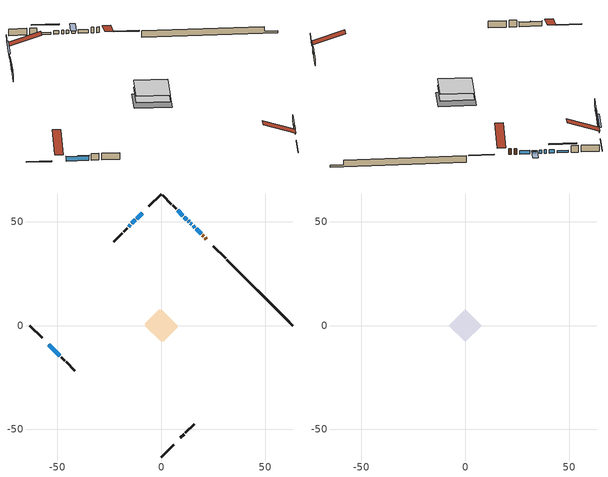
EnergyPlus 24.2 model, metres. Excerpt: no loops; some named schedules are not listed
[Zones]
conditioned space
 floor adiabatic (AdiabaticFloorConstruction): -7.85,0 0,7.85 7.85,0 0,-7.85 z0.92
 floor foundation (Slab1 construction): -7.91,0.93 -0.93,7.91 7.91,-0.93 0.93,-7.91 z-1.46
 wall outside (RimJoist1 construction): 0,-63.28 5.93,-57.35 / -63.28,0 -57.35,-5.93 / 0,63.28 -5.93,57.35 / 30.98,32.3 25.05,38.23 z0.92:1.22
 wall outside (AdiabaticWallConstruction 1): 21.72,41.56 21.1,42.18 / 20.44,42.84 19.82,43.46 z0.92:2.95
 wall outside (AdiabaticWallConstruction): 19.16,44.12 16.83,46.45 / 14.66,48.62 14.05,49.23 / 13.4,49.88 12.98,50.3 / 12.33,50.95 11.11,52.17 / -12.5,50.77 -14.18,49.09 / -14.84,48.44 -15.74,47.54 z0.92:2.14; 16.18,47.1 15.31,47.96 / -9.26,54.02 -11.85,51.43 / 10.46,52.82 7.87,55.41 z0.92:1.63; -54.02,-9.26 -48.77,-14.51 z0.92:2.6
 wall outside (Wall1 construction): 9.26,-54.02 10.99,-52.29 / -48.11,-15.17 -46.39,-16.89 / -16.39,46.88 -18.12,45.16 / 7.21,56.07 5.49,57.79 z0.92:3.36
 wall outside (Wall2 construction): 11.65,-51.63 15.82,-47.46 / -45.73,-17.55 -41.56,-21.72 / -18.78,44.5 -22.95,40.33 / 4.83,58.45 0.66,62.62 z0.92:3.36
 wall foundation (FoundationWall1 construction): 31.64,31.64,-1.46 31.64,31.64,0.92 60.11,3.16,0.92 60.11,3.16,-0.83 63.28,0,-0.83 63.28,0,-1.46
 window (WindowConstruction): 19.16,44.12 16.83,46.44 z0.92:2.14
 window (WindowConstruction 8): 16.18,47.1 15.31,47.96 z0.92:1.63
 window (WindowConstruction 9): -9.26,54.02 -11.85,51.43 z0.92:1.63
 window (WindowConstruction 1): 14.66,48.62 14.05,49.23 z0.92:2.14
 window (WindowConstruction 2): 13.39,49.88 12.98,50.3 z0.92:2.14
 window (WindowConstruction 3): 12.32,50.95 11.11,52.17 z0.92:2.14
 window (WindowConstruction 4): -12.51,50.77 -14.18,49.09 z0.92:2.14
 window (WindowConstruction 5): -14.84,48.44 -15.74,47.54 z0.92:2.14
 window (WindowConstruction 6): -54.02,-9.26 -48.77,-14.51 z0.92:2.6
 window (WindowConstruction 7): 10.46,52.82 7.87,55.41 z0.92:1.63
 door (Door): 21.72,41.56 21.1,42.18 z0.92:2.95
 door (Door 1): 20.44,42.84 19.82,43.46 z0.92:2.95
 ceiling adiabatic (AdiabaticFloorConstruction): 0,-7.85 7.85,0 0,7.85 -7.85,0 z0.92
attic - vented
 floor to conditioned space (Floor1 construction Reversed): -7.86,0 0,7.86 7.86,0 0,-7.86 z3.36
 roof outside (Roof1 construction): 8.6,-54.67,3.36 0.95,-47.02,6.97 -1.06,-49.04,6.97 6.59,-56.69,3.36; -54.67,-8.6,3.36 -47.02,-0.95,6.97 -49.04,1.06,6.97 -56.69,-6.59,3.36; -8.6,54.67,3.36 -0.95,47.02,6.97 1.06,49.04,6.97 -6.59,56.69,3.36; 22.38,40.9,3.36 14.72,33.25,6.97 16.74,31.23,6.97 24.39,38.89,3.36
shading: 15.1,48.18 16.39,46.89 19.84,50.34 18.55,51.63 z1.93; -13.79,49.49 -7.32,55.95 -7.76,56.38 -14.22,49.92 z4.37; -48.66,-14.61 -54.12,-9.16 -54.23,-9.26 -48.77,-14.72 z2.75; 5.93,57.35 12.39,50.89 12.82,51.32 6.36,57.78 z4.37
[Building]
Building 1: Terrain=Suburbs
[Site:Location]
Montreal Mirabel Intl AP_QC: Latitude {deg}=45.68; Longitude {deg}=-74.03; Time Zone {hr}=-5; Elevation {m}=82; Keep Site Location Information=Yes
[Site:GroundTemperature:Shallow]
0.642858, -1.75623, -1.94836, -0.80987, 3.76054, 8.30966, 12.2535, 14.7518, 14.9641, 12.9321, 9.08883, 4.67926
[Site:WaterMainsTemperature]
Calculation Method=Schedule; Temperature Schedule=mains temperature schedule
[Material] Roughness=Rough; Thermal Absorptance=0.9
Name | Thickness {m} | Conductivity {W/m-K} | Density {kg/m3} | Specific Heat {J/kg-K} | Solar Absorptance | Visible Absorptance
asphalt or fiberglass shingles | 0.00635 | 0.162714 | 1121.4 | 1465.45 | 0.4 | 0.4
ceiling loosefill ins | 0.169333 | 0.0480833 | 16.02 | 1046.75 | 0.7 | 0.7
ceiling stud and cavity | 0.1397 | 0.0787857 | 65.682 | 1177.47 | 0.7 | 0.7
concrete 4.0 in. | 0.1016 | 1.803125 | 2242.8 | 837.4 | 0.7 | 0.7
concrete 8.0 in. | 0.2032 | 1.803125 | 2242.8 | 837.4 | 0.7 | 0.7
door material | 0.04445 | 0.053851 | 512.64 | 1214.23 | 0.7 | 0.7
door material 1 | 0.04445 | 0.20624 | 512.64 | 1214.23 | 0.7 | 0.7
exterior vertical ins | 0.0371966 | 0.029427 | 32.04 | 1214.23 | 0.7 | 0.7
floor covering | 0.0127 | 0.0433444 | 54.468 | 1339.84 | 0.6 | 0.6
floor rigid ins; wall rigid ins | 0.512978 | 0.029427 | 32.04 | 1214.23 | 0.7 | 0.7
floor stud and cavity | 0.1397 | 1.75129 | 37.0049 | 1207.88 | 0.7 | 0.7
furniture material conditioned space 1 | 0.1524 | 0.115458 | 640.8 | 1214.23 | 0.6 | 0.6
gypsum board | 0.0127 | 0.160291 | 801 | 837.4 | 0.6 | 0.6
gypsum board 1 | 0.0127 | 0.160291 | 801 | 837.4 | 0.7 | 0.7
osb sheathing 0.5 in. | 0.0127 | 0.115458 | 512.64 | 1214.23 | 0.7 | 0.7
osb sheathing 0.75 in. | 0.01905 | 0.115458 | 512.64 | 1214.23 | 0.7 | 0.7
osb sheathing 2.0 in. | 0.0508 | 0.115458 | 512.64 | 1214.23 | 0.7 | 0.7
rim joist stud and cavity | 0.0508 | 0.433314 | 125.044 | 1163.47 | 0.6 | 0.6
wall stud and cavity | 0.1397 | 0.0988026 | 139.0536 | 1170.24 | 0.7 | 0.7
wall stud and cavity 1 | 0.1397 | 0.0942262 | 139.0536 | 1170.24 | 0.7 | 0.7
wall stud and cavity 2 | 0.0889 | 0.380278 | 52.3479 | 1209.89 | 0.7 | 0.7
wall stud and cavity 3 | 0.0889 | 0.391764 | 83.0341 | 1211.67 | 0.7 | 0.7
wood siding | 0.0254 | 0.102417 | 544.68 | 1172.36 | 0.4 | 0.4
wood siding 1; wood siding 2; wood siding 3 | 0.0254 | 0.102417 | 544.68 | 1172.36 | 0.7 | 0.7
[WindowMaterial:SimpleGlazingSystem]
Name | U-Factor {W/m2-K} | Solar Heat Gain Coefficient
WindowMaterial | 3.33526 | 0.62
WindowMaterial 1 | 2.99685 | 0.53
WindowMaterial 2 | 3.02126 | 0.49
WindowMaterial 3 | 2.95994 | 0.6
WindowMaterial 4 | 2.79244 | 0.64
WindowMaterial 5 | 4.37603 | 0.67
WindowMaterial 6 | 1.60176 | 0.44
WindowMaterial 7 | 4.86832 | 0.64
[Construction]
AdiabaticFloorConstruction: floor stud and cavity, floor rigid ins, osb sheathing 0.75 in., floor covering
AdiabaticWallConstruction: wood siding 2, wall rigid ins, wall stud and cavity 2, gypsum board
AdiabaticWallConstruction 1: wood siding 3, wall rigid ins, wall stud and cavity 2, gypsum board
Door: door material
Door 1: door material 1
Floor1 construction Reversed: gypsum board, ceiling stud and cavity, ceiling loosefill ins
FoundationWall1 construction: concrete 8.0 in., gypsum board 1
furniture construction conditioned space 1: furniture material conditioned space 1
PartitionWallConstruction: gypsum board, wall stud and cavity 3, gypsum board
RimJoist1 construction: wood siding 1, osb sheathing 2.0 in., rim joist stud and cavity
Roof1 construction: asphalt or fiberglass shingles
Slab1 construction: concrete 4.0 in.
Wall1 construction: wood siding, osb sheathing 0.5 in., wall stud and cavity, gypsum board
Wall2 construction: wood siding, osb sheathing 0.5 in., wall stud and cavity 1, gypsum board
WindowConstruction: WindowMaterial
WindowConstruction 1: WindowMaterial 1
WindowConstruction 2: WindowMaterial 2
WindowConstruction 3: WindowMaterial 3
WindowConstruction 4: WindowMaterial 4
WindowConstruction 5: WindowMaterial 5
WindowConstruction 6: WindowMaterial 6
WindowConstruction 7; WindowConstruction 8; WindowConstruction 9: WindowMaterial 7
[Zone] Multiplier=1; Part of Total Floor Area=Yes
Name | Volume {m3}
attic - vented | 72.2561
conditioned space | 611.1
[Space]
Name | Zone | Volume {m3}
attic - vented 1 | attic - vented | 72.2561
conditioned space 1 | conditioned space | 611.1
[ZoneInfiltration:EffectiveLeakageArea]
infil attic - vented 1: Zone or Space=attic - vented 1; Schedule=Always On Discrete; Effective Air Leakage Area {cm2}=5695.85; Stack Coefficient=0.000250806; Wind Coefficient=1.07001e-05
[ZoneMixing]
whole house fan mix: Zone or Space=attic - vented; Schedule=Always On Continuous; Design Flow Rate Calculation Method=Flow/Zone; Design Flow Rate {m3/s}=0; Source Zone or Space=conditioned space
[SurfaceProperty:ExposedFoundationPerimeter]
Slab1: Exposed Perimeter Calculation Method=TotalExposedPerimeter; Total Exposed Perimeter {m}=44.746
[InternalMass] Zone or ZoneList=conditioned space; Space or SpaceList=conditioned space 1
Name | Construction | Surface Area {m2}
furniture mass conditioned space 1 | furniture construction conditioned space 1 | 98.7241
partition wall mass | PartitionWallConstruction | 246.81
[Lights]
interior lighting: Zone or ZoneList or Space or SpaceList=conditioned space 1; Schedule=interior lighting schedule; Design Level Calculation Method=LightingLevel; Lighting Level {W}=343.2; Return Air Fraction=0; Fraction Radiant=0.6; Fraction Visible=0.2; Fraction Replaceable=1
[People]
occupants: Zone or ZoneList or Space or SpaceList=conditioned space 1; Number of People Schedule=occupants schedule; Number of People Calculation Method=People; Number of People=3; Fraction Radiant=0.314171; Sensible Heat Fraction=0.56303; Activity Level Schedule=occupants activity schedule; Carbon Dioxide Generation Rate {m3/s-W}=0; Enable ASHRAE 55 Comfort Warnings=No; Mean Radiant Temperature Calculation Type=EnclosureAveraged
[ElectricEquipment] Zone or ZoneList or Space or SpaceList=conditioned space 1; Design Level Calculation Method=EquipmentLevel
Name | Schedule | Design Level {W} | Fraction Latent | Fraction Radiant | Fraction Lost
clothes dryer | clothes dryer schedule | 140.772 | 0.015 | 0.081 | 0.85
clothes washer | clothes washer schedule | 32.1985 | 0.03 | 0.162 | 0.7
cooking range | cooking range schedule | 215.147 | 0.08 | 0.432 | 0.2
dishwasher | dishwasher schedule | 66.8632 | 0.3 | 0.18 | 0.4
fridge | fridge schedule | 72.9452 | 0 | 0.6 | 0
mech vent bath fan 0 | mech vent bath fan 0 schedule | 50.2 | 0 | 0 | 1
mech vent bath fan 1 | mech vent bath fan 1 schedule | 50.2 | 0 | 0 | 1
mech vent house fan | mech vent house fan schedule | 0 | 0 | 0 | 1
mech vent house fan cfis | mech vent house fan cfis schedule | 0 | 0 | 0 | 0
mech vent range fan 0 | mech vent range fan 0 schedule | 57 | 0 | 0 | 1
misc plug loads | misc plug loads schedule | 494.7 | 0.045 | 0.513 | 0.1
whole house fan | Always On Discrete | 0 | 0 | 0 | 1
[OtherEquipment] Zone or ZoneList or Space or SpaceList=conditioned space 1; Design Level Calculation Method=EquipmentLevel
Name | Fuel Type | Schedule | Design Level {W} | Fraction Latent | Fraction Radiant | Fraction Lost
clothes dryer 1 | Electricity | clothes dryer schedule | 0 | 0.015 | 0.081 | 0.85
cooking range 1 | Electricity | cooking range schedule | 0 | 0.08 | 0.432 | 0.2
general water use latent | None | general water use schedule | 62.594 | 1 | 0 | 0
general water use sensible | None | general water use schedule | -61.6891 | 0 | 0.6 | 0
mech vent house fan latent load | None | Always On Discrete | 0 | 1 | 0 | 0
mech vent house fan sensible load | None | Always On Discrete | 0 | 0 | 0 | 0
water heater energy adjustment1 | Electricity | Always On Discrete | 0.01 | 0 | 0 | 1
[ZoneInfiltration:DesignFlowRate] Zone or ZoneList or Space or SpaceList=conditioned space 1; Schedule=Always On Discrete; Design Flow Rate Calculation Method=Flow/Zone; Design Flow Rate {m3/s}=0
infil flow; natural vent flow; whole house fan flow
[Foundation:Kiva]
Foundation Kiva 1: Initial Indoor Air Temperature {C}=18; Wall Height Above Grade {m}=0.920008; Wall Depth Below Slab {m}=0.2032; Custom Block Material Name 1=exterior vertical ins; Custom Block Depth 1 {m}=2.38; Custom Block X Position 1 {m}=0.2159; Custom Block Z Position 1 {m}=0
[Foundation:Kiva:Settings]
Soil Conductivity {W/m-K}=0.849921; Soil Density {kg/m3}=1842.3; Soil Specific Heat {J/kg-K}=418.7; Ground Solar Absorptivity=0.9; Ground Thermal Absorptivity=0.9; Ground Surface Roughness {m}=0.03; Far-Field Width {m}=40; Deep-Ground Boundary Condition=ZeroFlux; Deep-Ground Depth {m}=40; Minimum Cell Dimension {m}=0.2; Maximum Cell Growth Coefficient=3; Simulation Timestep=Timestep
[Exterior:Lights]
exterior lighting: Schedule=exterior lighting schedule; Design Level {W}=75.6
[Schedule:Constant]
Name | Hourly Value
Always On Continuous; mech vent house fan schedule; mech vent house fan cfis schedule; Always On Discrete | 1
occupants activity schedule | 117.228
fridge schedule | 0
[Schedule:Week:Daily]
interior lighting schedule Week Rule - Jan1-Jan27: interior lighting schedule day, interior lighting schedule day, interior lighting schedule day, interior lighting schedule day, interior lighting schedule day, interior lighting schedule day, interior lighting schedule day, interior lighting schedule default day, interior lighting schedule default day, interior lighting schedule default day, interior lighting schedule default day, interior lighting schedule default day
interior lighting schedule Week Rule - Jan28-Feb3: interior lighting schedule day, interior lighting schedule day, interior lighting schedule day, interior lighting schedule day, interior lighting schedule day 1, interior lighting schedule day 1, interior lighting schedule day 1, interior lighting schedule default day, interior lighting schedule default day, interior lighting schedule default day, interior lighting schedule default day, interior lighting schedule default day
interior lighting schedule Week Rule - Feb4-Feb24: interior lighting schedule day 1, interior lighting schedule day 1, interior lighting schedule day 1, interior lighting schedule day 1, interior lighting schedule day 1, interior lighting schedule day 1, interior lighting schedule day 1, interior lighting schedule default day, interior lighting schedule default day, interior lighting schedule default day, interior lighting schedule default day, interior lighting schedule default day
interior lighting schedule Week Rule - Feb25-Mar3: interior lighting schedule day 1, interior lighting schedule day 1, interior lighting schedule day 1, interior lighting schedule day 1, interior lighting schedule day 2, interior lighting schedule day 2, interior lighting schedule day 2, interior lighting schedule default day, interior lighting schedule default day, interior lighting schedule default day, interior lighting schedule default day, interior lighting schedule default day
interior lighting schedule Week Rule - Mar4-Mar31: interior lighting schedule day 2, interior lighting schedule day 2, interior lighting schedule day 2, interior lighting schedule day 2, interior lighting schedule day 2, interior lighting schedule day 2, interior lighting schedule day 2, interior lighting schedule default day, interior lighting schedule default day, interior lighting schedule default day, interior lighting schedule default day, interior lighting schedule default day
interior lighting schedule Week Rule - Apr1-Apr28: interior lighting schedule day 3, interior lighting schedule day 3, interior lighting schedule day 3, interior lighting schedule day 3, interior lighting schedule day 3, interior lighting schedule day 3, interior lighting schedule day 3, interior lighting schedule default day, interior lighting schedule default day, interior lighting schedule default day, interior lighting schedule default day, interior lighting schedule default day
interior lighting schedule Week Rule - Apr29-May5: interior lighting schedule day 3, interior lighting schedule day 3, interior lighting schedule day 4, interior lighting schedule day 4, interior lighting schedule day 4, interior lighting schedule day 4, interior lighting schedule day 4, interior lighting schedule default day, interior lighting schedule default day, interior lighting schedule default day, interior lighting schedule default day, interior lighting schedule default day
interior lighting schedule Week Rule - May6-May26: interior lighting schedule day 4, interior lighting schedule day 4, interior lighting schedule day 4, interior lighting schedule day 4, interior lighting schedule day 4, interior lighting schedule day 4, interior lighting schedule day 4, interior lighting schedule default day, interior lighting schedule default day, interior lighting schedule default day, interior lighting schedule default day, interior lighting schedule default day
interior lighting schedule Week Rule - May27-Jun2: interior lighting schedule day 4, interior lighting schedule day 4, interior lighting schedule day 4, interior lighting schedule day 4, interior lighting schedule day 4, interior lighting schedule day 5, interior lighting schedule day 5, interior lighting schedule default day, interior lighting schedule default day, interior lighting schedule default day, interior lighting schedule default day, interior lighting schedule default day
interior lighting schedule Week Rule - Jun3-Jun30: interior lighting schedule day 5, interior lighting schedule day 5, interior lighting schedule day 5, interior lighting schedule day 5, interior lighting schedule day 5, interior lighting schedule day 5, interior lighting schedule day 5, interior lighting schedule default day, interior lighting schedule default day, interior lighting schedule default day, interior lighting schedule default day, interior lighting schedule default day
interior lighting schedule Week Rule - Jul1-Jul28: interior lighting schedule day 6, interior lighting schedule day 6, interior lighting schedule day 6, interior lighting schedule day 6, interior lighting schedule day 6, interior lighting schedule day 6, interior lighting schedule day 6, interior lighting schedule default day, interior lighting schedule default day, interior lighting schedule default day, interior lighting schedule default day, interior lighting schedule default day
interior lighting schedule Week Rule - Jul29-Aug4: interior lighting schedule day 6, interior lighting schedule day 6, interior lighting schedule day 6, interior lighting schedule day 7, interior lighting schedule day 7, interior lighting schedule day 7, interior lighting schedule day 7, interior lighting schedule default day, interior lighting schedule default day, interior lighting schedule default day, interior lighting schedule default day, interior lighting schedule default day
interior lighting schedule Week Rule - Aug5-Aug25: interior lighting schedule day 7, interior lighting schedule day 7, interior lighting schedule day 7, interior lighting schedule day 7, interior lighting schedule day 7, interior lighting schedule day 7, interior lighting schedule day 7, interior lighting schedule default day, interior lighting schedule default day, interior lighting schedule default day, interior lighting schedule default day, interior lighting schedule default day
interior lighting schedule Week Rule - Aug26-Sep1: interior lighting schedule day 7, interior lighting schedule day 7, interior lighting schedule day 7, interior lighting schedule day 7, interior lighting schedule day 7, interior lighting schedule day 7, interior lighting schedule day 8, interior lighting schedule default day, interior lighting schedule default day, interior lighting schedule default day, interior lighting schedule default day, interior lighting schedule default day
interior lighting schedule Week Rule - Sep2-Sep29: interior lighting schedule day 8, interior lighting schedule day 8, interior lighting schedule day 8, interior lighting schedule day 8, interior lighting schedule day 8, interior lighting schedule day 8, interior lighting schedule day 8, interior lighting schedule default day, interior lighting schedule default day, interior lighting schedule default day, interior lighting schedule default day, interior lighting schedule default day
interior lighting schedule Week Rule - Sep30-Oct6: interior lighting schedule day 8, interior lighting schedule day 9, interior lighting schedule day 9, interior lighting schedule day 9, interior lighting schedule day 9, interior lighting schedule day 9, interior lighting schedule day 9, interior lighting schedule default day, interior lighting schedule default day, interior lighting schedule default day, interior lighting schedule default day, interior lighting schedule default day
interior lighting schedule Week Rule - Oct7-Oct27: interior lighting schedule day 9, interior lighting schedule day 9, interior lighting schedule day 9, interior lighting schedule day 9, interior lighting schedule day 9, interior lighting schedule day 9, interior lighting schedule day 9, interior lighting schedule default day, interior lighting schedule default day, interior lighting schedule default day, interior lighting schedule default day, interior lighting schedule default day
interior lighting schedule Week Rule - Oct28-Nov3: interior lighting schedule day 9, interior lighting schedule day 9, interior lighting schedule day 9, interior lighting schedule day 9, interior lighting schedule day 10, interior lighting schedule day 10, interior lighting schedule day 10, interior lighting schedule default day, interior lighting schedule default day, interior lighting schedule default day, interior lighting schedule default day, interior lighting schedule default day
interior lighting schedule Week Rule - Nov4-Nov24: interior lighting schedule day 10, interior lighting schedule day 10, interior lighting schedule day 10, interior lighting schedule day 10, interior lighting schedule day 10, interior lighting schedule day 10, interior lighting schedule day 10, interior lighting schedule default day, interior lighting schedule default day, interior lighting schedule default day, interior lighting schedule default day, interior lighting schedule default day
interior lighting schedule Week Rule - Nov25-Dec1: interior lighting schedule day 10, interior lighting schedule day 10, interior lighting schedule day 10, interior lighting schedule day 10, interior lighting schedule day 10, interior lighting schedule day 10, interior lighting schedule day 11, interior lighting schedule default day, interior lighting schedule default day, interior lighting schedule default day, interior lighting schedule default day, interior lighting schedule default day
interior lighting schedule Week Rule - Dec2-Dec31: interior lighting schedule day 11, interior lighting schedule day 11, interior lighting schedule day 11, interior lighting schedule day 11, interior lighting schedule day 11, interior lighting schedule day 11, interior lighting schedule day 11, interior lighting schedule default day, interior lighting schedule default day, interior lighting schedule default day, interior lighting schedule default day, interior lighting schedule default day
occupants schedule Week Rule - Jan1-Dec31: occupants schedule day, occupants schedule day, occupants schedule day, occupants schedule day, occupants schedule day, occupants schedule day, occupants schedule day, occupants schedule default day, occupants schedule default day, occupants schedule default day, occupants schedule default day, occupants schedule default day
clothes dryer schedule Week Rule - Jan1-Dec31: clothes dryer schedule day, clothes dryer schedule day, clothes dryer schedule day, clothes dryer schedule day, clothes dryer schedule day, clothes dryer schedule day, clothes dryer schedule day, clothes dryer schedule default day, clothes dryer schedule default day, clothes dryer schedule default day, clothes dryer schedule default day, clothes dryer schedule default day
clothes washer schedule Week Rule - Jan1-Dec31: clothes washer schedule day, clothes washer schedule day, clothes washer schedule day, clothes washer schedule day, clothes washer schedule day, clothes washer schedule day, clothes washer schedule day, clothes washer schedule default day, clothes washer schedule default day, clothes washer schedule default day, clothes washer schedule default day, clothes washer schedule default day
cooking range schedule Week Rule - Jan1-Dec31: cooking range schedule day, cooking range schedule day, cooking range schedule day, cooking range schedule day, cooking range schedule day, cooking range schedule day, cooking range schedule day, cooking range schedule default day, cooking range schedule default day, cooking range schedule default day, cooking range schedule default day, cooking range schedule default day
dishwasher schedule Week Rule - Jan1-Dec31: dishwasher schedule day, dishwasher schedule day, dishwasher schedule day, dishwasher schedule day, dishwasher schedule day, dishwasher schedule day, dishwasher schedule day, dishwasher schedule default day, dishwasher schedule default day, dishwasher schedule default day, dishwasher schedule default day, dishwasher schedule default day
mech vent bath fan 0 schedule Week Rule - Jan1-Dec31: mech vent bath fan 0 schedule day, mech vent bath fan 0 schedule day, mech vent bath fan 0 schedule day, mech vent bath fan 0 schedule day, mech vent bath fan 0 schedule day, mech vent bath fan 0 schedule day, mech vent bath fan 0 schedule day, mech vent bath fan 0 schedule default day, mech vent bath fan 0 schedule default day, mech vent bath fan 0 schedule default day, mech vent bath fan 0 schedule default day, mech vent bath fan 0 schedule default day
mech vent bath fan 1 schedule Week Rule - Jan1-Dec31: mech vent bath fan 1 schedule day, mech vent bath fan 1 schedule day, mech vent bath fan 1 schedule day, mech vent bath fan 1 schedule day, mech vent bath fan 1 schedule day, mech vent bath fan 1 schedule day, mech vent bath fan 1 schedule day, mech vent bath fan 1 schedule default day, mech vent bath fan 1 schedule default day, mech vent bath fan 1 schedule default day, mech vent bath fan 1 schedule default day, mech vent bath fan 1 schedule default day
mech vent range fan 0 schedule Week Rule - Jan1-Dec31: mech vent range fan 0 schedule day, mech vent range fan 0 schedule day, mech vent range fan 0 schedule day, mech vent range fan 0 schedule day, mech vent range fan 0 schedule day, mech vent range fan 0 schedule day, mech vent range fan 0 schedule day, mech vent range fan 0 schedule default day, mech vent range fan 0 schedule default day, mech vent range fan 0 schedule default day, mech vent range fan 0 schedule default day, mech vent range fan 0 schedule default day
misc plug loads schedule Week Rule - Jan1-Dec31: misc plug loads schedule day, misc plug loads schedule day, misc plug loads schedule day, misc plug loads schedule day, misc plug loads schedule day, misc plug loads schedule day, misc plug loads schedule day, misc plug loads schedule default day, misc plug loads schedule default day, misc plug loads schedule default day, misc plug loads schedule default day, misc plug loads schedule default day
general water use schedule Week Rule - Jan1-Dec31: general water use schedule day, general water use schedule day, general water use schedule day, general water use schedule day, general water use schedule day, general water use schedule day, general water use schedule day, general water use schedule default day, general water use schedule default day, general water use schedule default day, general water use schedule default day, general water use schedule default day
exterior lighting schedule Week Rule - Jan1-Jan27: exterior lighting schedule day, exterior lighting schedule day, exterior lighting schedule day, exterior lighting schedule day, exterior lighting schedule day, exterior lighting schedule day, exterior lighting schedule day, exterior lighting schedule default day, exterior lighting schedule default day, exterior lighting schedule default day, exterior lighting schedule default day, exterior lighting schedule default day
exterior lighting schedule Week Rule - Jan28-Feb3: exterior lighting schedule day, exterior lighting schedule day, exterior lighting schedule day, exterior lighting schedule day, exterior lighting schedule day 1, exterior lighting schedule day 1, exterior lighting schedule day 1, exterior lighting schedule default day, exterior lighting schedule default day, exterior lighting schedule default day, exterior lighting schedule default day, exterior lighting schedule default day
exterior lighting schedule Week Rule - Feb4-Feb24: exterior lighting schedule day 1, exterior lighting schedule day 1, exterior lighting schedule day 1, exterior lighting schedule day 1, exterior lighting schedule day 1, exterior lighting schedule day 1, exterior lighting schedule day 1, exterior lighting schedule default day, exterior lighting schedule default day, exterior lighting schedule default day, exterior lighting schedule default day, exterior lighting schedule default day
exterior lighting schedule Week Rule - Feb25-Mar3: exterior lighting schedule day 1, exterior lighting schedule day 1, exterior lighting schedule day 1, exterior lighting schedule day 1, exterior lighting schedule day 2, exterior lighting schedule day 2, exterior lighting schedule day 2, exterior lighting schedule default day, exterior lighting schedule default day, exterior lighting schedule default day, exterior lighting schedule default day, exterior lighting schedule default day
exterior lighting schedule Week Rule - Mar4-Mar31: exterior lighting schedule day 2, exterior lighting schedule day 2, exterior lighting schedule day 2, exterior lighting schedule day 2, exterior lighting schedule day 2, exterior lighting schedule day 2, exterior lighting schedule day 2, exterior lighting schedule default day, exterior lighting schedule default day, exterior lighting schedule default day, exterior lighting schedule default day, exterior lighting schedule default day
exterior lighting schedule Week Rule - Apr1-Apr28: exterior lighting schedule day 3, exterior lighting schedule day 3, exterior lighting schedule day 3, exterior lighting schedule day 3, exterior lighting schedule day 3, exterior lighting schedule day 3, exterior lighting schedule day 3, exterior lighting schedule default day, exterior lighting schedule default day, exterior lighting schedule default day, exterior lighting schedule default day, exterior lighting schedule default day
exterior lighting schedule Week Rule - Apr29-May5: exterior lighting schedule day 3, exterior lighting schedule day 3, exterior lighting schedule day 4, exterior lighting schedule day 4, exterior lighting schedule day 4, exterior lighting schedule day 4, exterior lighting schedule day 4, exterior lighting schedule default day, exterior lighting schedule default day, exterior lighting schedule default day, exterior lighting schedule default day, exterior lighting schedule default day
exterior lighting schedule Week Rule - May6-May26: exterior lighting schedule day 4, exterior lighting schedule day 4, exterior lighting schedule day 4, exterior lighting schedule day 4, exterior lighting schedule day 4, exterior lighting schedule day 4, exterior lighting schedule day 4, exterior lighting schedule default day, exterior lighting schedule default day, exterior lighting schedule default day, exterior lighting schedule default day, exterior lighting schedule default day
exterior lighting schedule Week Rule - May27-Jun2: exterior lighting schedule day 4, exterior lighting schedule day 4, exterior lighting schedule day 4, exterior lighting schedule day 4, exterior lighting schedule day 4, exterior lighting schedule day 5, exterior lighting schedule day 5, exterior lighting schedule default day, exterior lighting schedule default day, exterior lighting schedule default day, exterior lighting schedule default day, exterior lighting schedule default day
exterior lighting schedule Week Rule - Jun3-Jun30: exterior lighting schedule day 5, exterior lighting schedule day 5, exterior lighting schedule day 5, exterior lighting schedule day 5, exterior lighting schedule day 5, exterior lighting schedule day 5, exterior lighting schedule day 5, exterior lighting schedule default day, exterior lighting schedule default day, exterior lighting schedule default day, exterior lighting schedule default day, exterior lighting schedule default day
exterior lighting schedule Week Rule - Jul1-Jul28: exterior lighting schedule day 6, exterior lighting schedule day 6, exterior lighting schedule day 6, exterior lighting schedule day 6, exterior lighting schedule day 6, exterior lighting schedule day 6, exterior lighting schedule day 6, exterior lighting schedule default day, exterior lighting schedule default day, exterior lighting schedule default day, exterior lighting schedule default day, exterior lighting schedule default day
exterior lighting schedule Week Rule - Jul29-Aug4: exterior lighting schedule day 6, exterior lighting schedule day 6, exterior lighting schedule day 6, exterior lighting schedule day 7, exterior lighting schedule day 7, exterior lighting schedule day 7, exterior lighting schedule day 7, exterior lighting schedule default day, exterior lighting schedule default day, exterior lighting schedule default day, exterior lighting schedule default day, exterior lighting schedule default day
exterior lighting schedule Week Rule - Aug5-Aug25: exterior lighting schedule day 7, exterior lighting schedule day 7, exterior lighting schedule day 7, exterior lighting schedule day 7, exterior lighting schedule day 7, exterior lighting schedule day 7, exterior lighting schedule day 7, exterior lighting schedule default day, exterior lighting schedule default day, exterior lighting schedule default day, exterior lighting schedule default day, exterior lighting schedule default day
exterior lighting schedule Week Rule - Aug26-Sep1: exterior lighting schedule day 7, exterior lighting schedule day 7, exterior lighting schedule day 7, exterior lighting schedule day 7, exterior lighting schedule day 7, exterior lighting schedule day 7, exterior lighting schedule day 8, exterior lighting schedule default day, exterior lighting schedule default day, exterior lighting schedule default day, exterior lighting schedule default day, exterior lighting schedule default day
exterior lighting schedule Week Rule - Sep2-Sep29: exterior lighting schedule day 8, exterior lighting schedule day 8, exterior lighting schedule day 8, exterior lighting schedule day 8, exterior lighting schedule day 8, exterior lighting schedule day 8, exterior lighting schedule day 8, exterior lighting schedule default day, exterior lighting schedule default day, exterior lighting schedule default day, exterior lighting schedule default day, exterior lighting schedule default day
exterior lighting schedule Week Rule - Sep30-Oct6: exterior lighting schedule day 8, exterior lighting schedule day 9, exterior lighting schedule day 9, exterior lighting schedule day 9, exterior lighting schedule day 9, exterior lighting schedule day 9, exterior lighting schedule day 9, exterior lighting schedule default day, exterior lighting schedule default day, exterior lighting schedule default day, exterior lighting schedule default day, exterior lighting schedule default day
exterior lighting schedule Week Rule - Oct7-Oct27: exterior lighting schedule day 9, exterior lighting schedule day 9, exterior lighting schedule day 9, exterior lighting schedule day 9, exterior lighting schedule day 9, exterior lighting schedule day 9, exterior lighting schedule day 9, exterior lighting schedule default day, exterior lighting schedule default day, exterior lighting schedule default day, exterior lighting schedule default day, exterior lighting schedule default day
exterior lighting schedule Week Rule - Oct28-Nov3: exterior lighting schedule day 9, exterior lighting schedule day 9, exterior lighting schedule day 9, exterior lighting schedule day 9, exterior lighting schedule day 10, exterior lighting schedule day 10, exterior lighting schedule day 10, exterior lighting schedule default day, exterior lighting schedule default day, exterior lighting schedule default day, exterior lighting schedule default day, exterior lighting schedule default day
exterior lighting schedule Week Rule - Nov4-Nov24: exterior lighting schedule day 10, exterior lighting schedule day 10, exterior lighting schedule day 10, exterior lighting schedule day 10, exterior lighting schedule day 10, exterior lighting schedule day 10, exterior lighting schedule day 10, exterior lighting schedule default day, exterior lighting schedule default day, exterior lighting schedule default day, exterior lighting schedule default day, exterior lighting schedule default day
exterior lighting schedule Week Rule - Nov25-Dec1: exterior lighting schedule day 10, exterior lighting schedule day 10, exterior lighting schedule day 10, exterior lighting schedule day 10, exterior lighting schedule day 10, exterior lighting schedule day 10, exterior lighting schedule day 11, exterior lighting schedule default day, exterior lighting schedule default day, exterior lighting schedule default day, exterior lighting schedule default day, exterior lighting schedule default day
exterior lighting schedule Week Rule - Dec2-Dec31: exterior lighting schedule day 11, exterior lighting schedule day 11, exterior lighting schedule day 11, exterior lighting schedule day 11, exterior lighting schedule day 11, exterior lighting schedule day 11, exterior lighting schedule day 11, exterior lighting schedule default day, exterior lighting schedule default day, exterior lighting schedule default day, exterior lighting schedule default day, exterior lighting schedule default day
[Schedule:Year]
interior lighting schedule: interior lighting schedule Week Rule - Jan1-Jan27, 1, 1, 1, 27, interior lighting schedule Week Rule - Jan28-Feb3, 1, 28, 2, 3, interior lighting schedule Week Rule - Feb4-Feb24, 2, 4, 2, 24, interior lighting schedule Week Rule - Feb25-Mar3, 2, 25, 3, 3, interior lighting schedule Week Rule - Mar4-Mar31, 3, 4, 3, 31, interior lighting schedule Week Rule - Apr1-Apr28, 4, 1, 4, 28, interior lighting schedule Week Rule - Apr29-May5, 4, 29, 5, 5, interior lighting schedule Week Rule - May6-May26, 5, 6, 5, 26, interior lighting schedule Week Rule - May27-Jun2, 5, 27, 6, 2, interior lighting schedule Week Rule - Jun3-Jun30, 6, 3, 6, 30, interior lighting schedule Week Rule - Jul1-Jul28, 7, 1, 7, 28, interior lighting schedule Week Rule - Jul29-Aug4, 7, 29, 8, 4, interior lighting schedule Week Rule - Aug5-Aug25, 8, 5, 8, 25, interior lighting schedule Week Rule - Aug26-Sep1, 8, 26, 9, 1, interior lighting schedule Week Rule - Sep2-Sep29, 9, 2, 9, 29, interior lighting schedule Week Rule - Sep30-Oct6, 9, 30, 10, 6, interior lighting schedule Week Rule - Oct7-Oct27, 10, 7, 10, 27, interior lighting schedule Week Rule - Oct28-Nov3, 10, 28, 11, 3, interior lighting schedule Week Rule - Nov4-Nov24, 11, 4, 11, 24, interior lighting schedule Week Rule - Nov25-Dec1, 11, 25, 12, 1, interior lighting schedule Week Rule - Dec2-Dec31, 12, 2, 12, 31
occupants schedule: occupants schedule Week Rule - Jan1-Dec31, 1, 1, 12, 31
clothes dryer schedule: clothes dryer schedule Week Rule - Jan1-Dec31, 1, 1, 12, 31
clothes washer schedule: clothes washer schedule Week Rule - Jan1-Dec31, 1, 1, 12, 31
cooking range schedule: cooking range schedule Week Rule - Jan1-Dec31, 1, 1, 12, 31
dishwasher schedule: dishwasher schedule Week Rule - Jan1-Dec31, 1, 1, 12, 31
mech vent bath fan 0 schedule: mech vent bath fan 0 schedule Week Rule - Jan1-Dec31, 1, 1, 12, 31
mech vent bath fan 1 schedule: mech vent bath fan 1 schedule Week Rule - Jan1-Dec31, 1, 1, 12, 31
mech vent range fan 0 schedule: mech vent range fan 0 schedule Week Rule - Jan1-Dec31, 1, 1, 12, 31
misc plug loads schedule: misc plug loads schedule Week Rule - Jan1-Dec31, 1, 1, 12, 31
general water use schedule: general water use schedule Week Rule - Jan1-Dec31, 1, 1, 12, 31
exterior lighting schedule: exterior lighting schedule Week Rule - Jan1-Jan27, 1, 1, 1, 27, exterior lighting schedule Week Rule - Jan28-Feb3, 1, 28, 2, 3, exterior lighting schedule Week Rule - Feb4-Feb24, 2, 4, 2, 24, exterior lighting schedule Week Rule - Feb25-Mar3, 2, 25, 3, 3, exterior lighting schedule Week Rule - Mar4-Mar31, 3, 4, 3, 31, exterior lighting schedule Week Rule - Apr1-Apr28, 4, 1, 4, 28, exterior lighting schedule Week Rule - Apr29-May5, 4, 29, 5, 5, exterior lighting schedule Week Rule - May6-May26, 5, 6, 5, 26, exterior lighting schedule Week Rule - May27-Jun2, 5, 27, 6, 2, exterior lighting schedule Week Rule - Jun3-Jun30, 6, 3, 6, 30, exterior lighting schedule Week Rule - Jul1-Jul28, 7, 1, 7, 28, exterior lighting schedule Week Rule - Jul29-Aug4, 7, 29, 8, 4, exterior lighting schedule Week Rule - Aug5-Aug25, 8, 5, 8, 25, exterior lighting schedule Week Rule - Aug26-Sep1, 8, 26, 9, 1, exterior lighting schedule Week Rule - Sep2-Sep29, 9, 2, 9, 29, exterior lighting schedule Week Rule - Sep30-Oct6, 9, 30, 10, 6, exterior lighting schedule Week Rule - Oct7-Oct27, 10, 7, 10, 27, exterior lighting schedule Week Rule - Oct28-Nov3, 10, 28, 11, 3, exterior lighting schedule Week Rule - Nov4-Nov24, 11, 4, 11, 24, exterior lighting schedule Week Rule - Nov25-Dec1, 11, 25, 12, 1, exterior lighting schedule Week Rule - Dec2-Dec31, 12, 2, 12, 31
[Schedule:Compact]
mains temperature schedule: Through: 01/01, For: AllDays, Until: 24:00, 5.61444, Through: 01/02, For: AllDays, Until: 24:00, 5.535, Through: 01/03, For: AllDays, Until: 24:00, 5.45667, Through: 01/04, For: AllDays, Until: 24:00, 5.37944, Through: 01/05, For: AllDays, Until: 24:00, 5.30333, Through: 01/06, For: AllDays, Until: 24:00, 5.22889, Through: 01/07, For: AllDays, Until: 24:00, 5.15611, Through: 01/08, For: AllDays, Until: 24:00, 5.08389, Through: 01/09, For: AllDays, Until: 24:00, 5.01333, Through: 01/10, For: AllDays, Until: 24:00, 4.94444, Through: 01/11, For: AllDays, Until: 24:00, 4.87667, Through: 01/12, For: AllDays, Until: 24:00, 4.81056, Through: 01/13, For: AllDays, Until: 24:00, 4.74556, Through: 01/14, For: AllDays, Until: 24:00, 4.68222, Through: 01/15, For: AllDays, Until: 24:00, 4.62056, Through: 01/16, For: AllDays, Until: 24:00, 4.56, Through: 01/17, For: AllDays, Until: 24:00, 4.50111, Through: 01/18, For: AllDays, Until: 24:00, 4.44389, Through: 01/19, For: AllDays, Until: 24:00, 4.38778, Through: 01/20, For: AllDays, Until: 24:00, 4.33389, Through: 01/21, For: AllDays, Until: 24:00, 4.28111, Through: 01/22, For: AllDays, Until: 24:00, 4.23, Through: 01/23, For: AllDays, Until: 24:00, 4.18056, Through: 01/24, For: AllDays, Until: 24:00, 4.13278, Through: 01/25, For: AllDays, Until: 24:00, 4.08667, Through: 01/26, For: AllDays, Until: 24:00, 4.04222, Through: 01/27, For: AllDays, Until: 24:00, 3.99944, Through: 01/28, For: AllDays, Until: 24:00, 3.95833, Through: 01/29, For: AllDays, Until: 24:00, 3.91889, Through: 01/30, For: AllDays, Until: 24:00, 3.88111, Through: 01/31, For: AllDays, Until: 24:00, 3.845, Through: 02/01, For: AllDays, Until: 24:00, 3.81056, Through: 02/02, For: AllDays, Until: 24:00, 3.77778, Through: 02/03, For: AllDays, Until: 24:00, 3.74722, Through: 02/04, For: AllDays, Until: 24:00, 3.71833, Through: 02/05, For: AllDays, Until: 24:00, 3.69056, Through: 02/06, For: AllDays, Until: 24:00, 3.66556, Through: 02/07, For: AllDays, Until: 24:00, 3.64167, Through: 02/08, For: AllDays, Until: 24:00, 3.61944, Through: 02/09, For: AllDays, Until: 24:00, 3.59944, Through: 02/10, For: AllDays, Until: 24:00, 3.58111, Through: 02/11, For: AllDays, Until: 24:00, 3.56444, Through: 02/12, For: AllDays, Until: 24:00, 3.55, Through: 02/13, For: AllDays, Until: 24:00, 3.53667, Through: 02/14, For: AllDays, Until: 24:00, 3.52556, Through: 02/15, For: AllDays, Until: 24:00, 3.51667, Through: 02/16, For: AllDays, Until: 24:00, 3.50889, Through: 02/17, For: AllDays, Until: 24:00, 3.50333, Through: 02/18, For: AllDays, Until: 24:00, 3.49944, Through: 02/19, For: AllDays, Until: 24:00, 3.49778, Through: 02/20, For: AllDays, Until: 24:00, 3.49778, Through: 02/21, For: AllDays, Until: 24:00, 3.49944, Through: 02/22, For: AllDays, Until: 24:00, 3.50278, Through: 02/23, For: AllDays, Until: 24:00, 3.50833, Through: 02/24, For: AllDays, Until: 24:00, 3.515, Through: 02/25, For: AllDays, Until: 24:00, 3.52444, Through: 02/26, For: AllDays, Until: 24:00, 3.535, Through: 02/27, For: AllDays, Until: 24:00, 3.54778, Through: 02/28, For: AllDays, Until: 24:00, 3.56222, Through: 03/01, For: AllDays, Until: 24:00, 3.57833, Through: 03/02, For: AllDays, Until: 24:00, 3.59667, Through: 03/03, For: AllDays, Until: 24:00, 3.61667, Through: 03/04, For: AllDays, Until: 24:00, 3.63833, Through: 03/05, For: AllDays, Until: 24:00, 3.66167, Through: 03/06, For: AllDays, Until: 24:00, 3.68667, Through: 03/07, For: AllDays, Until: 24:00, 3.71389, Through: 03/08, For: AllDays, Until: 24:00, 3.74278, Through: 03/09, For: AllDays, Until: 24:00, 3.77333, Through: 03/10, For: AllDays, Until: 24:00, 3.80556, Through: 03/11, For: AllDays, Until: 24:00, 3.83944, Through: 03/12, For: AllDays, Until: 24:00, 3.87556, Through: 03/13, For: AllDays, Until: 24:00, 3.91278, Through: 03/14, For: AllDays, Until: 24:00, 3.95222, Through: 03/15, For: AllDays, Until: 24:00, 3.99278, Through: 03/16, For: AllDays, Until: 24:00, 4.03556, Through: 03/17, For: AllDays, Until: 24:00, 4.08, Through: 03/18, For: AllDays, Until: 24:00, 4.12556, Through: 03/19, For: AllDays, Until: 24:00, 4.17333, Through: 03/20, For: AllDays, Until: 24:00, 4.22278, Through: 03/21, For: AllDays, Until: 24:00, 4.27333, Through: 03/22, For: AllDays, Until: 24:00, 4.32556, Through: 03/23, For: AllDays, Until: 24:00, 4.38, Through: 03/24, For: AllDays, Until: 24:00, 4.43556, Through: 03/25, For: AllDays, Until: 24:00, 4.49222, Through: 03/26, For: AllDays, Until: 24:00, 4.55111, Through: 03/27, For: AllDays, Until: 24:00, 4.61111, Through: 03/28, For: AllDays, Until: 24:00, 4.67278, Through: 03/29, For: AllDays, Until: 24:00, 4.73611, Through: 03/30, For: AllDays, Until: 24:00, 4.80056, Through: 03/31, For: AllDays, Until: 24:00, 4.86667, Through: 04/01, For: AllDays, Until: 24:00, 4.93444, Through: 04/02, For: AllDays, Until: 24:00, 5.00333, Through: 04/03, For: AllDays, Until: 24:00, 5.07333, Through: 04/04, For: AllDays, Until: 24:00, 5.145, Through: 04/05, For: AllDays, Until: 24:00, 5.21833, Through: 04/06, For: AllDays, Until: 24:00, 5.29222, Through: 04/07, For: AllDays, Until: 24:00, 5.36778, Through: 04/08, For: AllDays, Until: 24:00, 5.445, Through: 04/09, For: AllDays, Until: 24:00, 5.52333, Through: 04/10, For: AllDays, Until: 24:00, 5.60222, Through: 04/11, For: AllDays, Until: 24:00, 5.68278, Through: 04/12, For: AllDays, Until: 24:00, 5.765, Through: 04/13, For: AllDays, Until: 24:00, 5.84778, Through: 04/14, For: AllDays, Until: 24:00, 5.93167, Through: 04/15, For: AllDays, Until: 24:00, 6.01722, Through: 04/16, For: AllDays, Until: 24:00, 6.10333, Through: 04/17, For: AllDays, Until: 24:00, 6.19056, Through: 04/18, For: AllDays, Until: 24:00, 6.27889, Through: 04/19, For: AllDays, Until: 24:00, 6.36833, Through: 04/20, For: AllDays, Until: 24:00, 6.45833, Through: 04/21, For: AllDays, Until: 24:00, 6.55, Through: 04/22, For: AllDays, Until: 24:00, 6.64222, Through: 04/23, For: AllDays, Until: 24:00, 6.735, Through: 04/24, For: AllDays, Until: 24:00, 6.82944, Through: 04/25, For: AllDays, Until: 24:00, 6.92389, Through: 04/26, For: AllDays, Until: 24:00, 7.01944, Through: 04/27, For: AllDays, Until: 24:00, 7.11611, Through: 04/28, For: AllDays, Until: 24:00, 7.21333, Through: 04/29, For: AllDays, Until: 24:00, 7.31111, Through: 04/30, For: AllDays, Until: 24:00, 7.41, Through: 05/01, For: AllDays, Until: 24:00, 7.50944, Through: 05/02, For: AllDays, Until: 24:00, 7.60889, Through: 05/03, For: AllDays, Until: 24:00, 7.71, Through: 05/04, For: AllDays, Until: 24:00, 7.81111, Through: 05/05, For: AllDays, Until: 24:00, 7.91278, Through: 05/06, For: AllDays, Until: 24:00, 8.015, Through: 05/07, For: AllDays, Until: 24:00, 8.11778, Through: 05/08, For: AllDays, Until: 24:00, 8.22056, Through: 05/09, For: AllDays, Until: 24:00, 8.32444, Through: 05/10, For: AllDays, Until: 24:00, 8.42833, Through: 05/11, For: AllDays, Until: 24:00, 8.53278, Through: 05/12, For: AllDays, Until: 24:00, 8.63722, Through: 05/13, For: AllDays, Until: 24:00, 8.74222, Through: 05/14, For: AllDays, Until: 24:00, 8.84778, Through: 05/15, For: AllDays, Until: 24:00, 8.95333, Through: 05/16, For: AllDays, Until: 24:00, 9.05889, Through: 05/17, For: AllDays, Until: 24:00, 9.165, Through: 05/18, For: AllDays, Until: 24:00, 9.27111, Through: 05/19, For: AllDays, Until: 24:00, 9.37722, Through: 05/20, For: AllDays, Until: 24:00, 9.48389, Through: 05/21, For: AllDays, Until: 24:00, 9.59, Through: 05/22, For: AllDays, Until: 24:00, 9.69667, Through: 05/23, For: AllDays, Until: 24:00, 9.80278, Through: 05/24, For: AllDays, Until: 24:00, 9.90944, Through: 05/25, For: AllDays, Until: 24:00, 10.0156, Through: 05/26, For: AllDays, Until: 24:00, 10.1217, Through: 05/27, For: AllDays, Until: 24:00, 10.2278, Through: 05/28, For: AllDays, Until: 24:00, 10.3339, Through: 05/29, For: AllDays, Until: 24:00, 10.4394, Through: 05/30, For: AllDays, Until: 24:00, 10.545, Through: 05/31, For: AllDays, Until: 24:00, 10.65, Through: 06/01, For: AllDays, Until: 24:00, 10.755, Through: 06/02, For: AllDays, Until: 24:00, 10.86, Through: 06/03, For: AllDays, Until: 24:00, 10.9639, Through: 06/04, For: AllDays, Until: 24:00, 11.0678, Through: 06/05, For: AllDays, Until: 24:00, 11.1717, Through: 06/06, For: AllDays, Until: 24:00, 11.2744, Through: 06/07, For: AllDays, Until: 24:00, 11.3772, Through: 06/08, For: AllDays, Until: 24:00, 11.4789, Through: 06/09, For: AllDays, Until: 24:00, 11.5806, Through: 06/10, For: AllDays, Until: 24:00, 11.6817, Through: 06/11, For: AllDays, Until: 24:00, 11.7822, Through: 06/12, For: AllDays, Until: 24:00, 11.8817, Through: 06/13, For: AllDays, Until: 24:00, 11.9811, Through: 06/14, For: AllDays, Until: 24:00, 12.0794, Through: 06/15, For: AllDays, Until: 24:00, 12.1772, Through: 06/16, For: AllDays, Until: 24:00, 12.2739, Through: 06/17, For: AllDays, Until: 24:00, 12.37, Through: 06/18, For: AllDays, Until: 24:00, 12.4656, Through: 06/19, For: AllDays, Until: 24:00, 12.56, Through: 06/20, For: AllDays, Until: 24:00, 12.6539, Through: 06/21, For: AllDays, Until: 24:00, 12.7467, Through: 06/22, For: AllDays, Until: 24:00, 12.8389, Through: 06/23, For: AllDays, Until: 24:00, 12.93, Through: 06/24, For: AllDays, Until: 24:00, 13.02, Through: 06/25, For: AllDays, Until: 24:00, 13.1089, Through: 06/26, For: AllDays, Until: 24:00, 13.1972, Through: 06/27, For: AllDays, Until: 24:00, 13.2839, Through: 06/28, For: AllDays, Until: 24:00, 13.37, Through: 06/29, For: AllDays, Until: 24:00, 13.455, Through: 06/30, For: AllDays, Until: 24:00, 13.5383, Through: 07/01, For: AllDays, Until: 24:00, 13.6211, Through: 07/02, For: AllDays, Until: 24:00, 13.7028, Through: 07/03, For: AllDays, Until: 24:00, 13.7828, Through: 07/04, For: AllDays, Until: 24:00, 13.8617, Through: 07/05, For: AllDays, Until: 24:00, 13.9394, Through: 07/06, For: AllDays, Until: 24:00, 14.0161, Through: 07/07, For: AllDays, Until: 24:00, 14.0911, Through: 07/08, For: AllDays, Until: 24:00, 14.165, Through: 07/09, For: AllDays, Until: 24:00, 14.2378, Through: 07/10, For: AllDays, Until: 24:00, 14.3089, Through: 07/11, For: AllDays, Until: 24:00, 14.3789, Through: 07/12, For: AllDays, Until: 24:00, 14.4472, Through: 07/13, For: AllDays, Until: 24:00, 14.5144, Through: 07/14, For: AllDays, Until: 24:00, 14.58, Through: 07/15, For: AllDays, Until: 24:00, 14.6444, Through: 07/16, For: AllDays, Until: 24:00, 14.7072, Through: 07/17, For: AllDays, Until: 24:00, 14.7683, Through: 07/18, For: AllDays, Until: 24:00, 14.8278, Through: 07/19, For: AllDays, Until: 24:00, 14.8861, Through: 07/20, For: AllDays, Until: 24:00, 14.9428, Through: 07/21, For: AllDays, Until: 24:00, 14.9978, Through: 07/22, For: AllDays, Until: 24:00, 15.0517, Through: 07/23, For: AllDays, Until: 24:00, 15.1033, Through: 07/24, For: AllDays, Until: 24:00, 15.1539, Through: 07/25, For: AllDays, Until: 24:00, 15.2028, Through: 07/26, For: AllDays, Until: 24:00, 15.2494, Through: 07/27, For: AllDays, Until: 24:00, 15.295, Through: 07/28, For: AllDays, Until: 24:00, 15.3389, Through: 07/29, For: AllDays, Until: 24:00, 15.3811, Through: 07/30, For: AllDays, Until: 24:00, 15.4211, Through: 07/31, For: AllDays, Until: 24:00, 15.46, Through: 08/01, For: AllDays, Until: 24:00, 15.4972, Through: 08/02, For: AllDays, Until: 24:00, 15.5322, Through: 08/03, For: AllDays, Until: 24:00, 15.5656, Through: 08/04, For: AllDays, Until: 24:00, 15.5978, Through: 08/05, For: AllDays, Until: 24:00, 15.6278, Through: 08/06, For: AllDays, Until: 24:00, 15.6561, Through: 08/07, For: AllDays, Until: 24:00, 15.6822, Through: 08/08, For: AllDays, Until: 24:00, 15.7072, Through: 08/09, For: AllDays, Until: 24:00, 15.73, Through: 08/10, For: AllDays, Until: 24:00, 15.7511, Through: 08/11, For: AllDays, Until: 24:00, 15.7706, Through: 08/12, For: AllDays, Until: 24:00, 15.7883, Through: 08/13, For: AllDays, Until: 24:00, 15.8039, Through: 08/14, For: AllDays, Until: 24:00, 15.8178, Through: 08/15, For: AllDays, Until: 24:00, 15.83, Through: 08/16, For: AllDays, Until: 24:00, 15.84, Through: 08/17, For: AllDays, Until: 24:00, 15.8489, Through: 08/18, For: AllDays, Until: 24:00, 15.8556, Through: 08/19, For: AllDays, Until: 24:00, 15.86, Through: 08/20, For: AllDays, Until: 24:00, 15.8633, Through: 08/21, For: AllDays, Until: 24:00, 15.8644, Through: 08/22, For: AllDays, Until: 24:00, 15.8633, Through: 08/23, For: AllDays, Until: 24:00, 15.8611, Through: 08/24, For: AllDays, Until: 24:00, 15.8567, Through: 08/25, For: AllDays, Until: 24:00, 15.8506, Through: 08/26, For: AllDays, Until: 24:00, 15.8428, Through: 08/27, For: AllDays, Until: 24:00, 15.8328, Through: 08/28, For: AllDays, Until: 24:00, 15.8211, Through: 08/29, For: AllDays, Until: 24:00, 15.8078, Through: 08/30, For: AllDays, Until: 24:00, 15.7922, Through: 08/31, For: AllDays, Until: 24:00, 15.7756, Through: 09/01, For: AllDays, Until: 24:00, 15.7567, Through: 09/02, For: AllDays, Until: 24:00, 15.7356, Through: 09/03, For: AllDays, Until: 24:00, 15.7133, Through: 09/04, For: AllDays, Until: 24:00, 15.6889, Through: 09/05, For: AllDays, Until: 24:00, 15.6628, Through: 09/06, For: AllDays, Until: 24:00, 15.635, Through: 09/07, For: AllDays, Until: 24:00, 15.6056, Through: 09/08, For: AllDays, Until: 24:00, 15.5744, Through: 09/09, For: AllDays, Until: 24:00, 15.5411, Through: 09/10, For: AllDays, Until: 24:00, 15.5061, Through: 09/11, For: AllDays, Until: 24:00, 15.47, Through: 09/12, For: AllDays, Until: 24:00, 15.4317, Through: 09/13, For: AllDays, Until: 24:00, 15.3917, Through: 09/14, For: AllDays, Until: 24:00, 15.35, Through: 09/15, For: AllDays, Until: 24:00, 15.3067, Through: 09/16, For: AllDays, Until: 24:00, 15.2617, Through: 09/17, For: AllDays, Until: 24:00, 15.215, Through: 09/18, For: AllDays, Until: 24:00, 15.1667, Through: 09/19, For: AllDays, Until: 24:00, 15.1167, Through: 09/20, For: AllDays, Until: 24:00, 15.065, Through: 09/21, For: AllDays, Until: 24:00, 15.0122, Through: 09/22, For: AllDays, Until: 24:00, 14.9572, Through: 09/23, For: AllDays, Until: 24:00, 14.9011, Through: 09/24, For: AllDays, Until: 24:00, 14.8433, Through: 09/25, For: AllDays, Until: 24:00, 14.7839, Through: 09/26, For: AllDays, Until: 24:00, 14.7233, Through: 09/27, For: AllDays, Until: 24:00, 14.6606, Through: 09/28, For: AllDays, Until: 24:00, 14.5972, Through: 09/29, For: AllDays, Until: 24:00, 14.5317, Through: 09/30, For: AllDays, Until: 24:00, 14.465, Through: 10/01, For: AllDays, Until: 24:00, 14.3967, Through: 10/02, For: AllDays, Until: 24:00, 14.3272, Through: 10/03, For: AllDays, Until: 24:00, 14.2567, Through: 10/04, For: AllDays, Until: 24:00, 14.1844, Through: 10/05, For: AllDays, Until: 24:00, 14.1106, Through: 10/06, For: AllDays, Until: 24:00, 14.0356, Through: 10/07, For: AllDays, Until: 24:00, 13.9594, Through: 10/08, For: AllDays, Until: 24:00, 13.8822, Through: 10/09, For: AllDays, Until: 24:00, 13.8033, Through: 10/10, For: AllDays, Until: 24:00, 13.7233, Through: 10/11, For: AllDays, Until: 24:00, 13.6422, Through: 10/12, For: AllDays, Until: 24:00, 13.56, Through: 10/13, For: AllDays, Until: 24:00, 13.4767, Through: 10/14, For: AllDays, Until: 24:00, 13.3922, Through: 10/15, For: AllDays, Until: 24:00, 13.3067, Through: 10/16, For: AllDays, Until: 24:00, 13.22, Through: 10/17, For: AllDays, Until: 24:00, 13.1322, Through: 10/18, For: AllDays, Until: 24:00, 13.0433, Through: 10/19, For: AllDays, Until: 24:00, 12.9533, Through: 10/20, For: AllDays, Until: 24:00, 12.8628, Through: 10/21, For: AllDays, Until: 24:00, 12.7711, Through: 10/22, For: AllDays, Until: 24:00, 12.6783, Through: 10/23, For: AllDays, Until: 24:00, 12.585, Through: 10/24, For: AllDays, Until: 24:00, 12.4906, Through: 10/25, For: AllDays, Until: 24:00, 12.395, Through: 10/26, For: AllDays, Until: 24:00, 12.2994, Through: 10/27, For: AllDays, Until: 24:00, 12.2022, Through: 10/28, For: AllDays, Until: 24:00, 12.105, Through: 10/29, For: AllDays, Until: 24:00, 12.0067, Through: 10/30, For: AllDays, Until: 24:00, 11.9078, Through: 10/31, For: AllDays, Until: 24:00, 11.8083, Through: 11/01, For: AllDays, Until: 24:00, 11.7078, Through: 11/02, For: AllDays, Until: 24:00, 11.6072, Through: 11/03, For: AllDays, Until: 24:00, 11.5056, Through: 11/04, For: AllDays, Until: 24:00, 11.4039, Through: 11/05, For: AllDays, Until: 24:00, 11.3011, Through: 11/06, For: AllDays, Until: 24:00, 11.1983, Through: 11/07, For: AllDays, Until: 24:00, 11.095, Through: 11/08, For: AllDays, Until: 24:00, 10.9911, Through: 11/09, For: AllDays, Until: 24:00, 10.8872, Through: 11/10, For: AllDays, Until: 24:00, 10.7822, Through: 11/11, For: AllDays, Until: 24:00, 10.6778, Through: 11/12, For: AllDays, Until: 24:00, 10.5722, Through: 11/13, For: AllDays, Until: 24:00, 10.4672, Through: 11/14, For: AllDays, Until: 24:00, 10.3611, Through: 11/15, For: AllDays, Until: 24:00, 10.2556, Through: 11/16, For: AllDays, Until: 24:00, 10.1494, Through: 11/17, For: AllDays, Until: 24:00, 10.0433, Through: 11/18, For: AllDays, Until: 24:00, 9.93722, Through: 11/19, For: AllDays, Until: 24:00, 9.83056, Through: 11/20, For: AllDays, Until: 24:00, 9.72444, Through: 11/21, For: AllDays, Until: 24:00, 9.61778, Through: 11/22, For: AllDays, Until: 24:00, 9.51167, Through: 11/23, For: AllDays, Until: 24:00, 9.405, Through: 11/24, For: AllDays, Until: 24:00, 9.29889, Through: 11/25, For: AllDays, Until: 24:00, 9.19278, Through: 11/26, For: AllDays, Until: 24:00, 9.08667, Through: 11/27, For: AllDays, Until: 24:00, 8.98111, Through: 11/28, For: AllDays, Until: 24:00, 8.875, Through: 11/29, For: AllDays, Until: 24:00, 8.77, Through: 11/30, For: AllDays, Until: 24:00, 8.665, Through: 12/01, For: AllDays, Until: 24:00, 8.56, Through: 12/02, For: AllDays, Until: 24:00, 8.45556, Through: 12/03, For: AllDays, Until: 24:00, 8.35111, Through: 12/04, For: AllDays, Until: 24:00, 8.24778, Through: 12/05, For: AllDays, Until: 24:00, 8.14444, Through: 12/06, For: AllDays, Until: 24:00, 8.04167, Through: 12/07, For: AllDays, Until: 24:00, 7.93889, Through: 12/08, For: AllDays, Until: 24:00, 7.83722, Through: 12/09, For: AllDays, Until: 24:00, 7.73611, Through: 12/10, For: AllDays, Until: 24:00, 7.63556, Through: 12/11, For: AllDays, Until: 24:00, 7.535, Through: 12/12, For: AllDays, Until: 24:00, 7.43556, Through: 12/13, For: AllDays, Until: 24:00, 7.33667, Through: 12/14, For: AllDays, Until: 24:00, 7.23889, Through: 12/15, For: AllDays, Until: 24:00, 7.14167, Through: 12/16, For: AllDays, Until: 24:00, 7.045, Through: 12/17, For: AllDays, Until: 24:00, 6.94889, Through: 12/18, For: AllDays, Until: 24:00, 6.85389, Through: 12/19, For: AllDays, Until: 24:00, 6.75944, Through: 12/20, For: AllDays, Until: 24:00, 6.66611, Through: 12/21, For: AllDays, Until: 24:00, 6.57389, Through: 12/22, For: AllDays, Until: 24:00, 6.48222, Through: 12/23, For: AllDays, Until: 24:00, 6.39167, Through: 12/24, For: AllDays, Until: 24:00, 6.30222, Through: 12/25, For: AllDays, Until: 24:00, 6.21333, Through: 12/26, For: AllDays, Until: 24:00, 6.12611, Through: 12/27, For: AllDays, Until: 24:00, 6.03944, Through: 12/28, For: AllDays, Until: 24:00, 5.95389, Through: 12/29, For: AllDays, Until: 24:00, 5.86944, Through: 12/30, For: AllDays, Until: 24:00, 5.78611, Through: 12/31, For: AllDays, Until: 24:00, 5.70444
